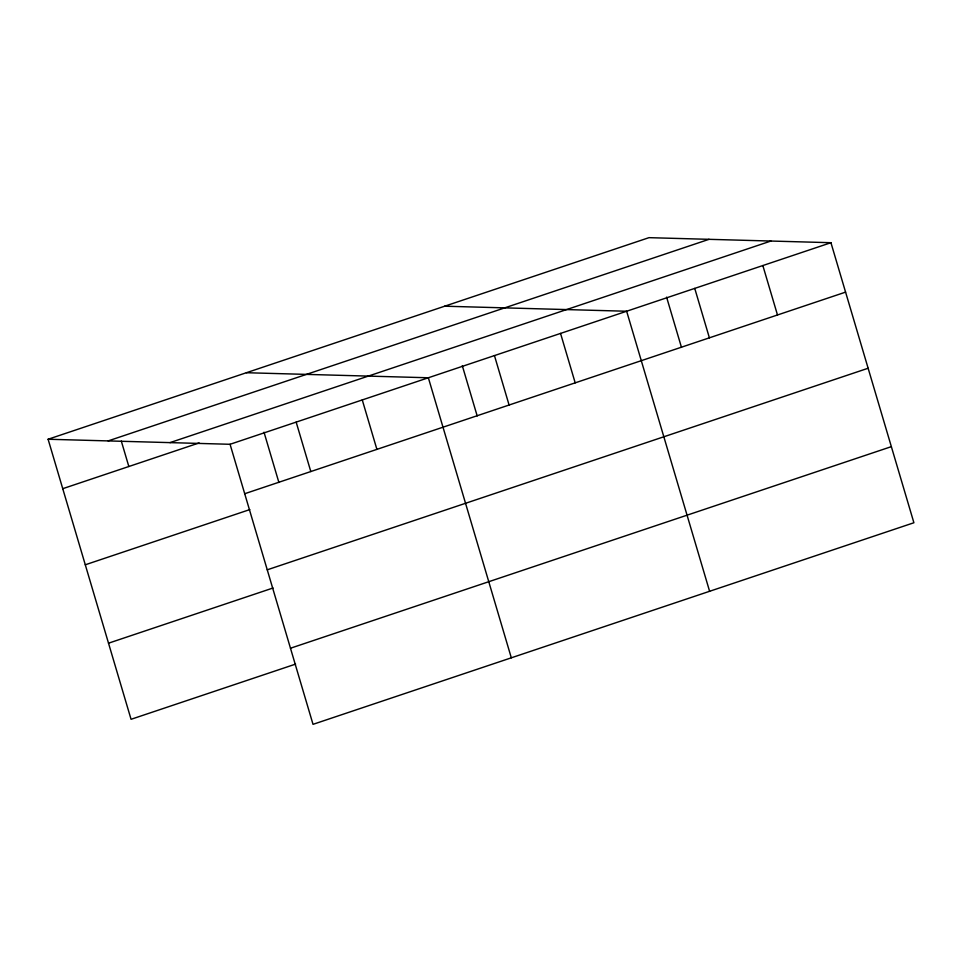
<?xml version="1.0" encoding="UTF-8"?>
<svg xmlns="http://www.w3.org/2000/svg" width="962" height="962" viewBox="0 0 962 962"><rect width="100%" height="100%" fill="white"/><g stroke="black" fill="none" stroke-linecap="round" stroke-linejoin="round"><path stroke-width="1.44" d="M48.1 439.249L648.977 237.662L830.94 242.701L913.9 522.751L313.023 724.338L230.062 444.288L48.1 439.249L131.06 719.299L295.599 664.105M108.153 440.909L709.03 239.322M170.021 442.616L770.899 241.041M62.746 488.684L199.158 442.917M230.062 444.288L830.94 242.701M244.709 493.722L845.586 292.135M85.281 564.79L249.819 509.583M267.256 569.817L868.133 368.242M108.514 643.193L273.052 587.998M290.476 648.232L891.353 446.645M444.684 306.205L626.647 311.243L709.607 591.293M246.392 372.727L428.355 377.765L511.315 657.816M762.842 265.548L777.488 314.983M694.744 288.396L709.391 337.83M666.594 297.15L681.481 347.402M560.545 333.417L575.192 382.852M494.456 355.591L509.09 405.026M462.301 365.692L477.188 415.945M362.265 399.939L376.9 449.374M296.164 422.114L310.81 471.548M264.009 432.215L278.896 482.467M121.308 441.089L128.836 466.51"/></g></svg>
